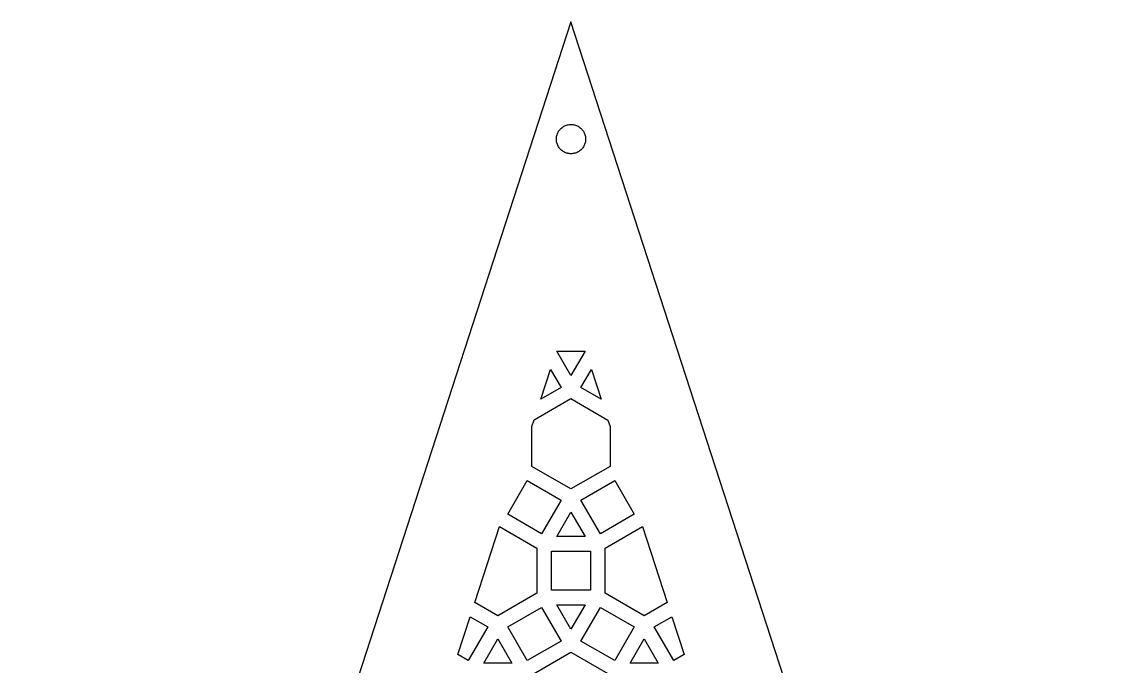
# Model space of a CAD drawing. Header units: metres. Extents: x -75 to 75, y 0 to 231.
# Drawn here: x -75 to 75, y 142.8 to 230.8 of the extents above; entities that cross this region are included whole.
import ezdxf

# ---------------------------------------------------------------- set-up
doc = ezdxf.new("R2010")
doc.units = ezdxf.units.M

msp = doc.modelspace()

# ---------------------------------------------------------------- linework, layer by layer
for p, q in [((0, 230.826), (-75, 0)), ((75, 0), (0, 230.826)), ((-1.68864, 215.898), (-1.61803, 216.002)), ((-1.61803, 216.002), (-1.54102, 216.101)), ((-1.54102, 216.101), (-1.45793, 216.195)), ((-1.45793, 216.195), (-1.36908, 216.284)), ((-1.36908, 216.284), (-1.27484, 216.367)), ((-1.27484, 216.367), (-1.17557, 216.444)), ((-1.17557, 216.444), (-1.07164, 216.515)), ((-1.07164, 216.515), (-0.9635, 216.579)), ((-0.9635, 216.579), (-0.85155, 216.636)), ((-0.85155, 216.636), (-0.73624, 216.686)), ((-0.73624, 216.686), (-0.61803, 216.728)), ((-0.61803, 216.728), (-0.49738, 216.763)), ((-0.49738, 216.763), (-0.37476, 216.791)), ((-0.37476, 216.791), (-0.25066, 216.81)), ((-0.25066, 216.81), (-0.12558, 216.822)), ((-0.12558, 216.822), (0, 216.826)), ((0, 216.826), (0.12558, 216.822)), ((0.12558, 216.822), (0.25066, 216.81)), ((0.25066, 216.81), (0.37476, 216.791)), ((0.37476, 216.791), (0.49738, 216.763)), ((0.49738, 216.763), (0.61803, 216.728)), ((0.61803, 216.728), (0.73624, 216.686)), ((0.73624, 216.686), (0.85155, 216.636)), ((0.85155, 216.636), (0.9635, 216.579)), ((0.9635, 216.579), (1.07164, 216.515)), ((1.07164, 216.515), (1.17557, 216.444)), ((1.17557, 216.444), (1.27484, 216.367)), ((1.27484, 216.367), (1.36908, 216.284)), ((1.36908, 216.284), (1.45793, 216.195)), ((1.45793, 216.195), (1.54102, 216.101)), ((1.54102, 216.101), (1.61803, 216.002)), ((1.61803, 216.002), (1.68864, 215.898)), ((-2, 214.826), (-1.99605, 214.952)), ((-1.99605, 214.701), (-2, 214.826)), ((-1.99605, 214.952), (-1.98422, 215.077)), ((-1.98422, 214.576), (-1.99605, 214.701)), ((-1.98422, 215.077), (-1.96457, 215.201)), ((-1.96457, 214.451), (-1.98422, 214.576)), ((-1.96457, 215.201), (-1.93716, 215.324)), ((-1.93716, 215.324), (-1.9021, 215.444)), ((-1.9021, 215.444), (-1.85954, 215.562)), ((-1.85954, 215.562), (-1.80965, 215.678)), ((-1.80965, 215.678), (-1.75261, 215.79)), ((-1.75261, 215.79), (-1.68864, 215.898)), ((1.68864, 215.898), (1.75261, 215.79)), ((1.75261, 215.79), (1.80965, 215.678)), ((1.80965, 215.678), (1.85954, 215.562)), ((1.85954, 215.562), (1.9021, 215.444)), ((1.9021, 215.444), (1.93716, 215.324)), ((1.93716, 215.324), (1.96457, 215.201)), ((1.96457, 215.201), (1.98422, 215.077)), ((1.98422, 214.576), (1.96457, 214.451)), ((1.98422, 215.077), (1.99605, 214.952)), ((1.99605, 214.701), (1.98422, 214.576)), ((1.99605, 214.952), (2, 214.826)), ((2, 214.826), (1.99605, 214.701)), ((-1.93716, 214.329), (-1.96457, 214.451)), ((-1.9021, 214.208), (-1.93716, 214.329)), ((-1.85954, 214.09), (-1.9021, 214.208)), ((-1.80965, 213.975), (-1.85954, 214.09)), ((-1.75261, 213.863), (-1.80965, 213.975)), ((-1.68864, 213.755), (-1.75261, 213.863)), ((-1.61803, 213.651), (-1.68864, 213.755)), ((-1.54102, 213.551), (-1.61803, 213.651)), ((-1.45793, 213.457), (-1.54102, 213.551)), ((-1.36908, 213.368), (-1.45793, 213.457)), ((-1.27484, 213.285), (-1.36908, 213.368)), ((-1.17557, 213.208), (-1.27484, 213.285)), ((-1.07164, 213.138), (-1.17557, 213.208)), ((-0.9635, 213.074), (-1.07164, 213.138)), ((-0.85155, 213.017), (-0.9635, 213.074)), ((-0.73624, 212.967), (-0.85155, 213.017)), ((0.85155, 213.017), (0.73624, 212.967)), ((0.9635, 213.074), (0.85155, 213.017)), ((1.07164, 213.138), (0.9635, 213.074)), ((1.17557, 213.208), (1.07164, 213.138)), ((1.27484, 213.285), (1.17557, 213.208)), ((1.36908, 213.368), (1.27484, 213.285)), ((1.45793, 213.457), (1.36908, 213.368)), ((1.54102, 213.551), (1.45793, 213.457)), ((1.61803, 213.651), (1.54102, 213.551)), ((1.68864, 213.755), (1.61803, 213.651)), ((1.75261, 213.863), (1.68864, 213.755)), ((1.80965, 213.975), (1.75261, 213.863)), ((1.85954, 214.09), (1.80965, 213.975)), ((1.9021, 214.208), (1.85954, 214.09)), ((1.93716, 214.329), (1.9021, 214.208)), ((1.96457, 214.451), (1.93716, 214.329)), ((-0.61803, 212.924), (-0.73624, 212.967)), ((-0.49738, 212.889), (-0.61803, 212.924)), ((-0.37476, 212.862), (-0.49738, 212.889)), ((-0.25066, 212.842), (-0.37476, 212.862)), ((-0.12558, 212.83), (-0.25066, 212.842)), ((0, 212.826), (-0.12558, 212.83)), ((0.12558, 212.83), (0, 212.826)), ((0.25066, 212.842), (0.12558, 212.83)), ((0.37476, 212.862), (0.25066, 212.842)), ((0.49738, 212.889), (0.37476, 212.862)), ((0.61803, 212.924), (0.49738, 212.889)), ((0.73624, 212.967), (0.61803, 212.924)), ((-1.9278, 185.865), (1.9281, 185.865)), ((0, 182.525), (-1.9278, 185.865)), ((1.9281, 185.865), (0, 182.525)), ((-4.12486, 179.298), (-2.80022, 183.375)), ((-2.80022, 183.375), (-1.36597, 180.891)), ((1.36597, 180.891), (2.80022, 183.375)), ((2.80022, 183.375), (4.12486, 179.298)), ((-1.36597, 180.891), (-4.12486, 179.298)), ((4.12486, 179.298), (1.36597, 180.891)), ((-5.04851, 176.456), (0, 179.37)), ((0, 179.37), (5.04861, 176.455)), ((-5.33936, 175.561), (-5.04851, 176.456)), ((-5.33936, 170.122), (-5.33936, 175.561)), ((5.04861, 176.455), (5.33936, 175.561)), ((5.33936, 175.561), (5.33936, 170.122)), ((0, 167.039), (-5.33936, 170.122)), ((5.33936, 170.122), (0, 167.039)), ((-8.63403, 163.571), (-5.97351, 168.179)), ((-5.97351, 168.179), (-1.36597, 165.519)), ((1.36597, 165.519), (5.97351, 168.179)), ((5.97351, 168.179), (8.63403, 163.571)), ((-1.36597, 165.519), (-4.02649, 160.911)), ((4.02649, 160.911), (1.36597, 165.519)), ((-4.02649, 160.911), (-8.63403, 163.571)), ((-1.9281, 160.545), (0, 163.885)), ((0, 163.885), (1.92871, 160.545)), ((8.63403, 163.571), (4.02649, 160.911)), ((-13.1457, 151.535), (-9.77203, 161.918)), ((-9.77203, 161.918), (-4.66064, 158.967)), ((-1.92749, 160.545), (-1.9281, 160.545)), ((1.92871, 160.545), (-1.9281, 160.544)), ((-1.9281, 160.544), (-1.92749, 160.545)), ((4.66064, 158.967), (9.77202, 161.918)), ((9.77202, 161.918), (13.1457, 151.535)), ((-4.66064, 158.967), (-4.66064, 152.802)), ((-2.66022, 153.224), (-2.66022, 158.544)), ((-2.66022, 158.544), (2.66022, 158.544)), ((2.66022, 158.544), (2.66022, 153.224)), ((4.66064, 152.802), (4.66064, 158.967)), ((2.66022, 153.224), (-2.66022, 153.224)), ((-10, 149.719), (-13.1457, 151.535)), ((-4.66064, 152.802), (-10, 149.719)), ((10, 149.719), (4.66064, 152.802)), ((13.1457, 151.535), (10, 149.719)), ((-8.63403, 148.198), (-4.02649, 150.858)), ((-4.02649, 150.858), (-1.36597, 146.25)), ((-1.92871, 151.224), (1.9281, 151.224)), ((0, 147.884), (-1.92871, 151.224)), ((1.9281, 151.223), (0, 147.884)), ((1.36597, 146.25), (4.02649, 150.858)), ((1.9281, 151.224), (1.92749, 151.223)), ((1.92749, 151.223), (1.9281, 151.223)), ((4.02649, 150.858), (8.63403, 148.198)), ((-15.4586, 144.417), (-13.7776, 149.59)), ((-13.7776, 149.59), (-11.366, 148.198)), ((11.366, 148.198), (13.7776, 149.59)), ((13.7776, 149.59), (15.4586, 144.417)), ((-11.366, 148.198), (-14.0265, 143.59)), ((-5.97351, 143.59), (-8.63403, 148.198)), ((8.63403, 148.198), (5.97351, 143.59)), ((14.0265, 143.59), (11.366, 148.198)), ((-11.9281, 143.225), (-10, 146.564)), ((-10, 146.564), (-8.07129, 143.224)), ((-1.36597, 146.25), (-5.97351, 143.59)), ((5.97351, 143.59), (1.36597, 146.25)), ((8.0719, 143.225), (10, 146.564)), ((10, 146.564), (11.9287, 143.224)), ((-14.0265, 143.59), (-15.4586, 144.417)), ((-5.33936, 141.647), (0, 144.729)), ((0, 144.729), (5.33936, 141.646)), ((15.4586, 144.417), (14.0265, 143.59)), ((-11.9275, 143.225), (-11.9281, 143.225)), ((-11.9281, 143.224), (-11.9275, 143.225)), ((-8.07129, 143.224), (-11.9281, 143.224)), ((8.07251, 143.225), (8.0719, 143.225)), ((8.0719, 143.224), (8.07251, 143.225)), ((11.9287, 143.224), (8.0719, 143.224))]:
    msp.add_line(p, q)

doc.saveas('drawing.dxf')
